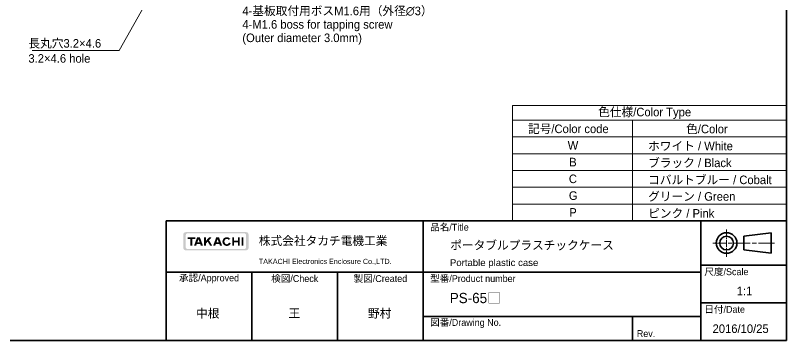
# Model space of a CAD drawing. Header units: millimetres. Extents: x 0 to 391, y 0 to 281.
# Drawn here: x 166 to 391, y 0 to 95 of the extents above; entities that cross this region are included whole.
import ezdxf
from ezdxf.enums import TextEntityAlignment as Align

# ---------------------------------------------------------------- set-up
doc = ezdxf.new("R2010")
doc.units = ezdxf.units.MM
doc.linetypes.add('CHAIN', pattern=[0.35429999999999995, 0.2362, -0.0295, 0.0591, -0.0295])
for name, color, linetype, lineweight in [('Border (ISO)', 7, 'Continuous', 35), ('Hatch (ISO)', 1, 'Continuous', 18), ('Symbol (ISO)', 7, 'Continuous', 18), ('Title (ISO)', 7, 'Continuous', 35)]:
    doc.layers.add(name, color=color, linetype=linetype, lineweight=lineweight)
doc.styles.add('Note Text (TK)', font='')
doc.styles.add('文字スタイル40', font='')
doc.styles.add('文字スタイル67', font='arial.ttf')
doc.styles.get('Note Text (TK)').set_extended_font_data('MS PGothic')
doc.styles.get('文字スタイル40').set_extended_font_data('MS PGothic')
doc.dimstyles.new('Default - Method 1b (TK)$7', dxfattribs={"dimtxt": 2.5, "dimasz": 2.5, "dimexe": 1, "dimexo": 1.499999999999999, "dimgap": 1, "dimtad": 1, "dimtoh": 1, "dimrnd": 1e-08, "dimdsep": 46, "dimtxsty": 'Note Text (TK)', "dimcen": 0.09, "dimdle": 5, "dimclrd": 100, "dimclre": 100, "dimclrt": 7, "dimadec": 1, "dimazin": 1, "dimtfac": 1, "dimtmove": 0, "dimatfit": 3, "dimfxl": 1, "dimtolj": 1, "dimlwd": -1, "dimlwe": -1, "dimarcsym": 0})

# ---------------------------------------------------------------- blocks, each defined once
blk = doc.blocks.new('図面枠 tk図枠')
at = {"layer": 'Border (ISO)'}
for p in [(412, 289), (21.00000000000001, 8.000000000000007)]:
    blk.add_line(p, (412, 8.000000000000007), dxfattribs=at)
blk = doc.blocks.new('表題欄 tk図枠(和英併記)')
at = {"layer": 'Hatch (ISO)'}
h = blk.add_hatch(color=256, dxfattribs=at)
edge = h.paths.add_edge_path(flags=0)
edge.add_arc((96.4953105203334, 237.2055147514675), 0.5958259999999996, 269.9999999999897, 360)
edge.add_line((97.0911365203334, 237.2055147514676), (97.09113652033336, 240.6172307514673))
edge.add_arc((96.49531052033339, 240.6172307514674), 0.5958259999999996, 0, 90.0000000000068)
edge.add_line((96.4953105203333, 241.2130567514674), (80.05704252033343, 241.2130567514674))
edge.add_arc((80.05704252033343, 240.6172307514674), 0.5958259999999996, 90.00000000000172, 180)
edge.add_line((79.46121652033342, 240.6172307514673), (79.46121652033321, 237.2055147514676))
edge.add_arc((80.05704252033323, 237.2055147514673), 0.5958259999999996, 180, 270.0000000000188)
edge.add_line((80.05704252033341, 236.6096887514673), (96.4953105203333, 236.6096887514676))
edge = h.paths.add_edge_path()
edge.add_line((78.75928452033341, 240.8620907514674), (78.75928452033341, 236.9606547514676))
edge.add_arc((79.4612165203333, 236.9606547514675), 0.7019319999998935, 180, 270.0000000000102)
edge.add_line((79.46121652033342, 236.2587227514676), (97.0911365203334, 236.2587227514677))
edge.add_arc((97.0911365203334, 236.9606547514675), 0.7019319999998921, 270, 360)
edge.add_line((97.79306852033329, 236.9606547514676), (97.79306852033336, 240.8620907514674))
edge.add_arc((97.09113652033344, 240.8620907514675), 0.7019319999998921, 0, 90.00000000000719)
edge.add_line((97.09113652033336, 241.5640227514674), (79.46121652033344, 241.5640227514674))
edge.add_arc((79.4612165203334, 240.8620907514674), 0.7019319999999984, 89.99999999999783, 180)
for points in [[(79.99174652033345, 240.0540527514676), (79.99174652033345, 239.5643327514676), (80.84059452033343, 239.5643327514676), (80.84059452033343, 237.5646427514676), (81.42825852033342, 237.5646427514676), (81.42825852033342, 239.5643327514676), (82.27710652033342, 239.5643327514676), (82.27710652033342, 240.0540527514676)], [(86.60401212885291, 237.5646427514676), (85.86340103299418, 238.7983192151853), (85.33785652033346, 238.2311122687089), (85.33785652033346, 237.5646427514676), (84.81548852033343, 237.5646427514676), (84.81548852033343, 240.0540527514676), (85.33785652033346, 240.0540527514676), (85.33785652033346, 239.0058473833148), (86.309069201695, 240.0540527514676), (87.02689854207259, 240.0540527514676), (86.23918785795479, 239.2038964638807), (87.2232785203334, 237.5646427514676)], [(93.01136302974446, 240.0540527514676), (93.01136302974446, 237.5646427514676), (93.52965002974452, 237.5646427514676), (93.52965002974452, 238.5644877514676), (94.68865402974448, 238.5644877514676), (94.68865402974448, 237.5646427514676), (95.20694102974447, 237.5646427514676), (95.20694102974447, 240.0540527514676), (94.68865402974448, 240.0540527514676), (94.68865402974448, 239.0542077514675), (93.52965002974452, 239.0542077514675), (93.52965002974452, 240.0540527514676)], [(95.76195702974454, 240.0540527514676), (95.76195702974454, 237.5646427514676), (96.28432502974462, 237.5646427514676), (96.28432502974462, 240.0540527514676)]]:
    blk.add_hatch(color=256, dxfattribs=at).paths.add_polyline_path(points)
h = blk.add_hatch(color=256, dxfattribs=at)
h.paths.add_polyline_path([(83.51014059246461, 238.6175407514676), (82.87236044820231, 238.6175407514676), (83.19125052033344, 239.4859467514675)], flags=0)
h.paths.add_polyline_path([(83.69896377934982, 238.1033347514676), (82.68353726131706, 238.1033347514676), (82.48572249410392, 237.5646427514676), (81.86900652033346, 237.5646427514676), (82.78315052033344, 240.0540527514676), (83.59935052033342, 240.0540527514676), (84.5134945203334, 237.5646427514676), (83.89677854656289, 237.5646427514676)])
h = blk.add_hatch(color=256, dxfattribs=at)
h.paths.add_polyline_path([(88.44700644820234, 238.6175407514676), (89.08478659246457, 238.6175407514676), (88.76589652033347, 239.4859467514675)], flags=0)
h.paths.add_polyline_path([(88.06036849410391, 237.5646427514676), (88.25818326131709, 238.1033347514676), (89.27360977934975, 238.1033347514676), (89.47142454656289, 237.5646427514676), (90.08814052033331, 237.5646427514676), (89.1739965203334, 240.0540527514676), (88.35779652033342, 240.0540527514676), (87.44365252033344, 237.5646427514676)])
h = blk.add_hatch(color=256, dxfattribs=at)
edge = h.paths.add_edge_path()
edge.add_arc((91.44303252033319, 238.8093477514676), 1.273272000000011, 38.55054079078787, 336.5820184016578)
edge.add_line((92.61142502974435, 238.3033037514677), (92.09248906074842, 238.5280607842109))
edge.add_ellipse((91.4430325203334, 238.8093477514677), major_axis=(0, -0.7998759999999119), ratio=0.8673469387756529, start_angle=128.5505407907963, end_angle=426.582018401653, ccw=False)
edge.add_line((92.01374877778365, 239.2641384986403), (92.4388060039682, 239.6028568914739))
at = {"layer": 'Title (ISO)'}
for p, q in [((73.75671020908638, 244.8768475014675), (254.7567102090864, 244.8768475014675)), ((73.75671020908638, 209.8768475014675), (73.75671020908638, 244.8768475014675)), ((148.7567102090864, 244.8768475014675), (148.7567102090864, 209.8768475014675)), ((229.7567102090864, 244.8768475014675), (229.7567102090864, 209.8768475014675)), ((254.7567102090864, 244.8768475014675), (254.7567102090864, 209.8768475014675)), ((242.2567102090864, 240.3768475014675), (250.2567102090864, 241.3768475014676)), ((250.2567102090864, 235.3768475014676), (250.2567102090864, 241.3768475014676)), ((242.2567102090864, 240.3768475014675), (242.2567102090864, 236.3768475014676)), ((242.2567102090864, 236.3768475014676), (250.2567102090864, 235.3768475014676)), ((229.7567102090864, 231.8768475014676), (254.7567102090864, 231.8768475014676)), ((73.75671020908638, 229.8768475014675), (229.7567102090864, 229.8768475014675)), ((98.75671020908638, 229.8768475014675), (98.75671020908638, 209.8768475014675)), ((123.7567102090864, 229.8768475014675), (123.7567102090864, 209.8768475014675)), ((229.7567102090864, 220.8768475014676), (254.7567102090864, 220.8768475014676)), ((148.7567102090864, 216.8768475014676), (229.7567102090864, 216.8768475014676)), ((209.7567102090864, 216.8768475014676), (209.7567102090864, 209.8768475014675)), ((254.7567102090864, 209.8768475014675), (73.75671020908638, 209.8768475014675))]:
    blk.add_line(p, q, dxfattribs=at)
at = {"layer": 'Title (ISO)', "color": 4, "linetype": 'CHAIN', "lineweight": 18, "ltscale": 8.889559745788574}
blk.add_line((237.2567102090864, 242.3768475014676), (237.2567102090864, 234.3768475014676), dxfattribs=at)
at = {"layer": 'Title (ISO)', "color": 4, "linetype": 'CHAIN', "lineweight": 18, "ltscale": 20.00163269042969}
blk.add_line((251.2567102090864, 238.3768475014676), (233.2567102090864, 238.3768475014676), dxfattribs=at)
at = {"layer": 'Title (ISO)'}
for radius in [3, 2]:
    blk.add_circle((237.2567102090864, 238.3768475014676), radius, dxfattribs=at)
at = {"layer": 'Title (ISO)', "color": 1, "char_height": 2.000000029802322, "line_spacing_factor": 1.5, "style": 'Note Text (TK)'}
for s, insert, attachment_point in [('\\fＭＳ Ｐゴシック|b0|i0;\\H2.0000;品名/Title', (150.7567102090863, 242.8768475014675), 4), ('\\fＭＳ Ｐゴシック|b0|i0;\\H2.0000;尺度/Scale', (230.7567102090864, 229.8768475014676), 4), ('\\fＭＳ Ｐゴシック|b0|i0;\\H2.0000;承認/Approved', (86.25671020908638, 227.8768475014675), 5), ('\\fＭＳ Ｐゴシック|b0|i0;\\H2.0000;検図/Check', (111.2567102090864, 227.8768475014675), 5), ('\\fＭＳ Ｐゴシック|b0|i0;\\H2.0000;製図/Created', (136.2567102090864, 227.8768475014675), 5), ('\\fＭＳ Ｐゴシック|b0|i0;\\H2.0000;型番/Product number', (150.7567102090863, 227.8768475014675), 4), ('\\fＭＳ Ｐゴシック|b0|i0;\\H2.0000;日付/Date', (230.7567102090864, 218.8768475014676), 4), ('\\fＭＳ Ｐゴシック|b0|i0;\\H2.0000;図番/Drawing No.', (150.7567102090863, 214.8768475014676), 4), ('\\fＭＳ Ｐゴシック|b0|i0;\\H2.0000;Rev.', (213.7567102090864, 211.9113727514676), 5)]:
    blk.add_mtext(s, dxfattribs=dict(at, insert=insert, attachment_point=attachment_point))
at = {"layer": 'Title (ISO)', "color": 7, "attachment_point": 4, "line_spacing_factor": 1.5, "style": 'Note Text (TK)'}
for s, insert, char_height in [('株式会社タカチ電機工業', (100.7930685203333, 238.8768475014675), 2.5), ('\\fArial|b0|i0;\\H1.4986;TAKACHI Electronics Enclosure Co.,LTD.', (100.7930685203333, 232.8768475014675), 1.49859994649887)]:
    blk.add_mtext(s, dxfattribs=dict(at, insert=insert, char_height=char_height))
at = {"layer": 'Title (ISO)', "color": 7}
for tag, p, height, style in [('<品名>_001', (156.6288692999954, 236.4776997741948), 2.5, 'Note Text (TK)'), ('<Title>_001', (156.545448200745, 231.6544736844277), 2.000000029802322, '文字スタイル67'), ('<尺度>_001', (240.2183579363591, 223.1268475014676), 2.5, 'Note Text (TK)'), ('<型番>_001', (156.4839829255219, 220.8171883485832), 3.000000119209289, '文字スタイル40'), ('<承認>_001', (82.47830111817728, 216.5700293196493), 2.5, 'Note Text (TK)'), ('<検図>_001', (109.4527329363591, 216.5913361378312), 2.5, 'Note Text (TK)'), ('<製図>_001', (132.62744884545, 216.5771315923767), 2.5, 'Note Text (TK)'), ('作成日_001', (233.1658011181773, 212.1055406832858), 2.5, 'Note Text (TK)')]:
    blk.add_attdef(tag, p, '', height=height, dxfattribs=dict(at, style=style))
at = {"layer": 'Title (ISO)', "color": 7, "style": 'Note Text (TK)'}
blk.add_attdef('<図番>', text='', height=2.5, dxfattribs=at).set_placement((175.7567102090863, 213.3768475014676), align=Align.MIDDLE_LEFT)
blk.add_attdef('履歴番号', text='', height=2.5, dxfattribs=at).set_placement((223.7567102090864, 213.3768475014676), align=Align.MIDDLE_CENTER)
blk = doc.blocks.new('テーブル2')
at = {"layer": 'Symbol (ISO)'}
for p, q in [((332, 76.68), (412, 76.68)), ((332, 76.68), (332, 72.4)), ((412, 76.68), (412, 72.4)), ((332, 72.4), (412, 72.4)), ((332, 72.4), (332, 67.50000000000001)), ((367, 72.4), (367, 67.50000000000001)), ((412, 72.4), (412, 67.50000000000001)), ((332, 67.50000000000001), (412, 67.50000000000001)), ((332, 67.50000000000001), (332, 43)), ((367, 67.50000000000001), (367, 43)), ((412, 67.50000000000001), (412, 43)), ((332, 62.60000000000001), (412, 62.60000000000001)), ((332, 57.7), (412, 57.7)), ((332, 52.80000000000001), (412, 52.80000000000001)), ((332, 47.9), (412, 47.9)), ((332, 43), (412, 43))]:
    blk.add_line(p, q, dxfattribs=at)
at = {"layer": 'Symbol (ISO)', "color": 7, "char_height": 2.5, "attachment_point": 7, "style": 'Note Text (TK)'}
for s, insert in [('色仕様/Color Type', (357.0238712858176, 72.76368422523142)), ('記号/Color code', (336.5528663485019, 68.3271928958595)), ('色/Color', (382.6963863204932, 68.32719291448595)), ('W', (348.143111126804, 63.78538005165757)), ('\u3000ホワイト / White', (368.2, 63.46374263167382)), ('B', (348.5804802289213, 58.89999993480742)), ('\u3000ブラック / Black', (368.2, 58.41023385860026)), ('C', (348.4813104870768, 53.97076022438705)), ('\u3000コバルトブルー / Cobalt', (368.2, 53.58333327434957)), ('G', (348.4840707654444, 49.07076022438705)), ('\u3000グリーン / Green', (368.2, 48.61754380017519)), ('P', (348.601029905149, 44.19999993480742)), ('\u3000ピンク / Pink', (368.2, 43.75409354530275))]:
    blk.add_mtext(s, dxfattribs=dict(at, insert=insert))

msp = doc.modelspace()

# ---------------------------------------------------------------- block references
for name in ['図面枠 tk図枠', 'テーブル2']:
    msp.add_blockref(name, (-21.00000000000001, -8.000000000000007))
msp.add_blockref('表題欄 tk図枠(和英併記)', (136.2432897909136, -209.8768475014675)).add_auto_attribs({'<品名>_001': 'ポータブルプラスチックケース', '<型番>_001': 'PS-65□', '<尺度>_001': '1:1', '作成日_001': '2016/10/25', '<検図>_001': '王', '<製図>_001': '野村', '<承認>_001': '中根', '<Title>_001': 'Portable plastic case'})

# ---------------------------------------------------------------- texts
at = {"layer": 'Symbol (ISO)', "color": 7, "char_height": 2.5, "attachment_point": 1, "style": 'Note Text (TK)'}
for s, insert, width, line_spacing_factor in [('{\\fＭＳ Ｐゴシック|b0|i0;\\H2.5000;4-基板取付用ボスM1.6用（外径\\fAIGDT|b0|i0;\\H2.5000;n\\fＭＳ Ｐゴシック|b0|i0;\\H2.5000;3）\\P\\fＭＳ Ｐゴシック|b0|i0;\\H2.5000;4-M1.6 boss for tapping screw\\P\\fＭＳ Ｐゴシック|b0|i0;\\H2.5000;(Outer diameter 3.0mm)\\P\\fＭＳ Ｐゴシック|b0|i0;\\H2.5000; \\P}', (232.2236870177853, 97.55922028717154), 56.32503360509872, 0.9428484439849854), ('{\\fＭＳ Ｐゴシック|b0|i0;長丸穴3.2×4.6\\P\\fＭＳ Ｐゴシック|b0|i0;3.2×4.6 hole}', (169.8039322319226, 88.08860760995233), 23.97660732269287, 1.058181881904602)]:
    msp.add_mtext(s, dxfattribs=dict(at, insert=insert, width=width, line_spacing_factor=line_spacing_factor))

# ---------------------------------------------------------------- leaders
at = {"layer": 'Symbol (ISO)', "color": 100, "annotation_type": 0, "has_hookline": 1, "hookline_direction": 1, "text_width": 22.85511363636364}
msp.add_leader([(205.6754756370285, 101.5394769458432), (196.2805395546155, 84.78721581140098), (193.7805395546155, 84.78721581140098)], dimstyle='Default - Method 1b (TK)$7', override={"dimgap": 0, "dimtad": 1}, dxfattribs=at)

doc.saveas('drawing.dxf')
